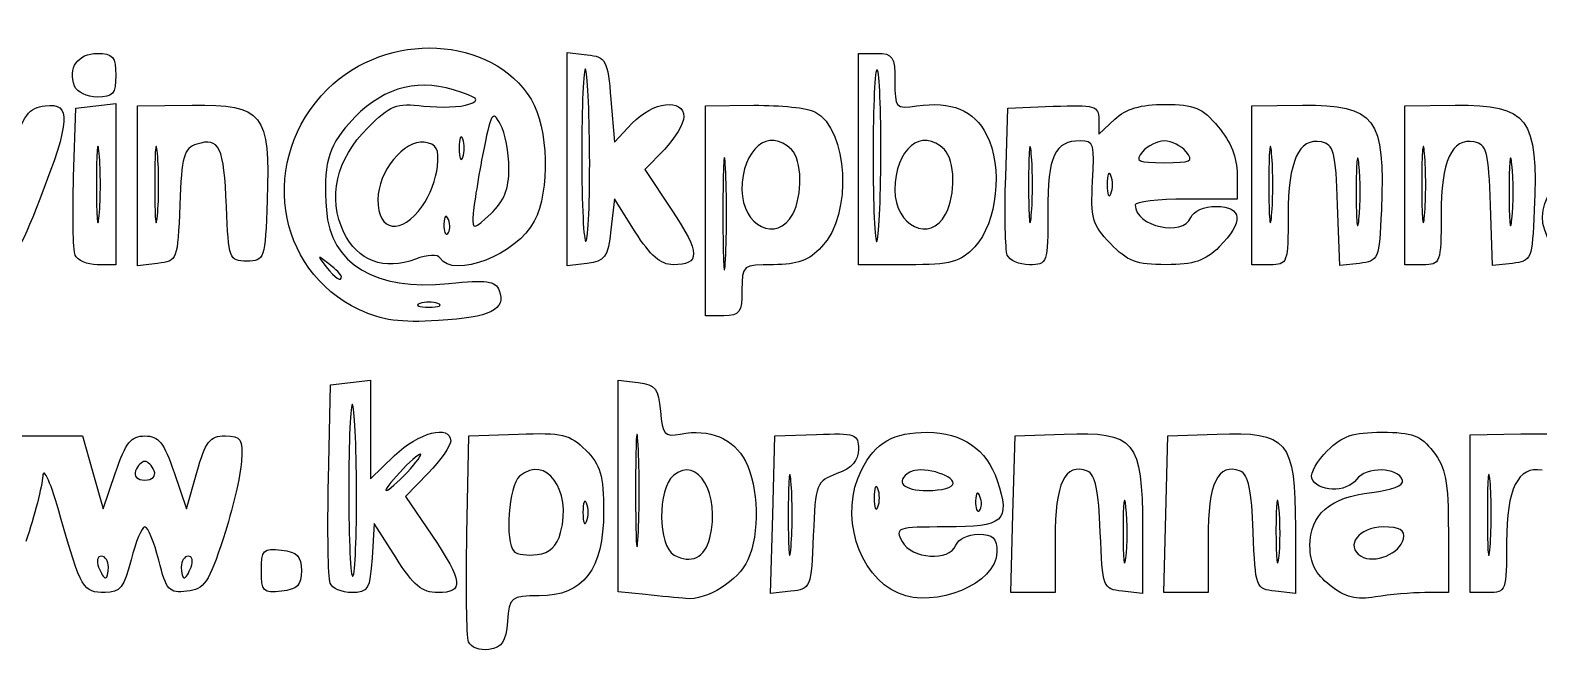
# Model space of a CAD drawing. Extents: x 0.53 to 3.78, y 0.49 to 2.29.
# Drawn here: x 2.611 to 3.301, y 1.043 to 1.327 of the extents above; entities that cross this region are included whole.
import ezdxf

# ---------------------------------------------------------------- set-up
doc = ezdxf.new("R2010")
doc.units = 0
doc.layers.get('0').update_dxf_attribs({"linetype": 'CONTINUOUS'})

msp = doc.modelspace()

# ---------------------------------------------------------------- linework, layer by layer
at = {"color": 7}
for p, q in [((2.856671, 1.268333), (2.856671, 1.317109)), ((2.856671, 1.317109), (2.865838, 1.316055)), ((2.990005, 1.268333), (2.990005, 1.316667)), ((2.990005, 1.316667), (2.998338, 1.316667)), ((2.631205, 1.301667), (2.631205, 1.301667)), ((2.630705, 1.26025), (2.631672, 1.291667)), ((2.631672, 1.291667), (2.640839, 1.292721)), ((2.640839, 1.292721), (2.650005, 1.293776)), ((2.650005, 1.293776), (2.650005, 1.256888)), ((2.660005, 1.292714), (2.684963, 1.29297)), ((2.660005, 1.256135), (2.660005, 1.292714)), ((2.876671, 1.295528), (2.878338, 1.276056)), ((2.92, 1.292754), (2.94211, 1.292924)), ((2.92, 1.24471), (2.92, 1.292754)), ((3.057372, 1.26025), (3.058338, 1.291667)), ((3.058338, 1.291667), (3.079172, 1.292473)), ((3.170005, 1.292728), (3.193186, 1.292945)), ((3.170005, 1.256364), (3.170005, 1.292728)), ((3.240005, 1.292728), (3.263186, 1.292945)), ((3.240005, 1.256364), (3.240005, 1.292728)), ((2.878338, 1.276056), (2.886419, 1.284695)), ((3.100005, 1.279741), (3.1073, 1.286537)), ((3.100005, 1.28651), (3.100005, 1.279741)), ((2.642446, 1.270833), (2.642446, 1.270833)), ((2.669112, 1.270833), (2.669112, 1.270833)), ((2.808874, 1.2775), (2.808874, 1.2775)), ((2.901137, 1.272776), (2.89227, 1.263521)), ((3.069112, 1.270833), (3.069112, 1.270833)), ((3.140005, 1.271667), (3.140005, 1.271667)), ((3.179112, 1.270833), (3.179112, 1.270833)), ((3.249112, 1.270833), (3.249112, 1.270833)), ((2.83, 1.264134), (2.83, 1.264134)), ((2.856672, 1.268334), (2.856671, 1.268333)), ((2.856672, 1.219558), (2.856672, 1.268334)), ((2.866931, 1.270234), (2.866931, 1.270234)), ((2.929135, 1.264167), (2.929135, 1.264167)), ((2.990005, 1.22), (2.990005, 1.268333)), ((2.990005, 1.268333), (2.990005, 1.268333)), ((3.000268, 1.269831), (3.000268, 1.269831)), ((3.2191, 1.265833), (3.2191, 1.265833)), ((3.2891, 1.265833), (3.2891, 1.265833)), ((2.650005, 1.256888), (2.650005, 1.219999)), ((2.89227, 1.263521), (2.904589, 1.244967)), ((3.105546, 1.260833), (3.105546, 1.260833)), ((3.163338, 1.261411), (3.163338, 1.25)), ((2.660005, 1.219558), (2.660005, 1.256136)), ((2.660005, 1.256136), (2.660005, 1.256135)), ((2.878339, 1.250094), (2.876672, 1.235881)), ((2.887811, 1.235047), (2.878339, 1.250094)), ((3.163338, 1.25), (3.140005, 1.25)), ((3.170005, 1.22), (3.170005, 1.256364)), ((3.170005, 1.256364), (3.170005, 1.256364)), ((3.240005, 1.22), (3.240005, 1.256364)), ((3.240005, 1.256364), (3.240005, 1.256364)), ((2.790431, 1.246877), (2.790431, 1.246877)), ((2.92, 1.196667), (2.92, 1.24471)), ((2.92, 1.24471), (2.92, 1.24471)), ((2.959883, 1.243114), (2.959883, 1.243114)), ((3.029888, 1.243114), (3.029888, 1.243114)), ((3.210281, 1.219584), (3.20931, 1.247255)), ((3.280281, 1.219584), (3.27931, 1.247255)), ((2.802277, 1.240625), (2.802277, 1.240625)), ((2.631435, 1.224416), (2.631434, 1.224417)), ((3.058101, 1.224417), (3.058101, 1.224417)), ((2.650005, 1.219999), (2.641567, 1.219999)), ((2.669171, 1.220612), (2.660005, 1.219558)), ((2.865839, 1.220612), (2.856672, 1.219558)), ((3.012757, 1.22), (2.990005, 1.22)), ((3.178338, 1.22), (3.170005, 1.22)), ((3.21931, 1.220625), (3.210281, 1.219584)), ((3.248338, 1.22), (3.240005, 1.22)), ((3.28931, 1.220625), (3.280281, 1.219584)), ((2.753333, 1.214592), (2.753333, 1.214592)), ((2.7975, 1.202208), (2.7975, 1.202208)), ((2.761529, 1.199387), (2.761529, 1.199388)), ((2.928333, 1.196667), (2.92, 1.196667)), ((2.7575, 1.166054), (2.766666, 1.167109)), ((2.766666, 1.167109), (2.766666, 1.144567)), ((2.88, 1.118756), (2.88, 1.167109)), ((2.88, 1.167109), (2.889167, 1.166055)), ((2.747395, 1.121843), (2.748333, 1.165)), ((2.748333, 1.165), (2.7575, 1.166054)), ((2.60189, 1.141666), (2.618334, 1.141666)), ((2.618334, 1.141666), (2.634777, 1.141666)), ((2.634777, 1.141666), (2.639542, 1.125)), ((2.766666, 1.144567), (2.766666, 1.122025)), ((2.810731, 1.096835), (2.811666, 1.141667)), ((2.811666, 1.141667), (2.83432, 1.142498)), ((2.950718, 1.105601), (2.951667, 1.141667)), ((2.951667, 1.141667), (2.970834, 1.142361)), ((3.06072, 1.105833), (3.061666, 1.141667)), ((3.061666, 1.141667), (3.084173, 1.142492)), ((3.13072, 1.105833), (3.131666, 1.141667)), ((3.131666, 1.141667), (3.154173, 1.142492)), ((3.27, 1.142127), (3.293227, 1.142558)), ((3.27, 1.106064), (3.27, 1.142127)), ((2.766666, 1.122025), (2.777658, 1.132679)), ((2.889135, 1.1375), (2.889135, 1.1375)), ((2.667598, 1.125714), (2.667598, 1.125714)), ((2.639542, 1.125), (2.644307, 1.108333)), ((2.644307, 1.108333), (2.649941, 1.125)), ((2.676726, 1.125), (2.682361, 1.108333)), ((2.682361, 1.108333), (2.687125, 1.125)), ((2.793013, 1.124669), (2.782692, 1.114021)), ((2.783333, 1.125), (2.783333, 1.125)), ((2.88, 1.070402), (2.88, 1.118756)), ((2.959099, 1.120934), (2.959102, 1.120934)), ((3.033333, 1.119936), (3.033333, 1.119936)), ((3.279099, 1.120934), (3.279102, 1.120934)), ((2.760263, 1.116836), (2.760263, 1.116836)), ((2.782692, 1.114021), (2.794679, 1.096221)), ((2.998874, 1.1175), (2.998874, 1.1175)), ((3.04561, 1.113958), (3.04561, 1.113958)), ((2.865541, 1.110833), (2.865541, 1.110833)), ((2.94977, 1.069535), (2.950719, 1.1056)), ((2.950719, 1.1056), (2.950718, 1.105601)), ((3.059774, 1.069999), (3.060719, 1.105833)), ((3.060719, 1.105833), (3.06072, 1.105833)), ((3.112428, 1.109092), (3.112433, 1.109092)), ((3.129774, 1.069999), (3.130719, 1.105833)), ((3.130719, 1.105833), (3.13072, 1.105833)), ((3.182428, 1.109092), (3.182433, 1.109092)), ((3.27, 1.070001), (3.27, 1.106064)), ((3.27, 1.106064), (3.27, 1.106064)), ((2.768333, 1.101666), (2.767317, 1.085833)), ((2.778333, 1.085839), (2.768333, 1.101666)), ((3.119999, 1.099778), (3.119999, 1.069557)), ((3.189999, 1.099778), (3.189999, 1.069557)), ((2.853658, 1.0975), (2.853658, 1.0975)), ((2.921955, 1.094965), (2.921956, 1.094965)), ((3.079999, 1.094591), (3.079999, 1.069999)), ((3.149999, 1.094591), (3.149999, 1.069999)), ((3.239411, 1.094543), (3.239411, 1.094543)), ((3.26, 1.097883), (3.26, 1.069999)), ((2.646667, 1.081667), (2.646667, 1.081667)), ((2.684539, 1.081667), (2.684539, 1.081667)), ((2.716667, 1.08), (2.716667, 1.08)), ((2.748124, 1.074342), (2.748124, 1.074343)), ((2.8925, 1.069095), (2.88, 1.070402)), ((2.959052, 1.0706), (2.94977, 1.069535)), ((3.119999, 1.069557), (3.110833, 1.070611)), ((3.189999, 1.069557), (3.180833, 1.070611)), ((3.205832, 1.073277), (3.205832, 1.073274)), ((2.892499, 1.069095), (2.8925, 1.069095)), ((3.008333, 1.069663), (3.008333, 1.069663)), ((3.069887, 1.069999), (3.059774, 1.069999)), ((3.079999, 1.069999), (3.069887, 1.069999)), ((3.139887, 1.069999), (3.129774, 1.069999)), ((3.149999, 1.069999), (3.139887, 1.069999)), ((3.26, 1.069999), (3.249167, 1.069966)), ((3.278334, 1.070001), (3.27, 1.070001)), ((2.81155, 1.047435), (2.81155, 1.047434))]:
    msp.add_line(p, q, dxfattribs=at)
for points in [[(2.746928, 1.300262), (2.773964, 1.327297), (2.822303, 1.324917), (2.840135, 1.295672)], [(2.631205, 1.301667), (2.628014, 1.309983), (2.632629, 1.316667), (2.641562, 1.316667)], [(2.641562, 1.316667), (2.648715, 1.316667), (2.65, 1.315144), (2.65, 1.306667)], [(2.865838, 1.316055), (2.874446, 1.315065), (2.875106, 1.313813), (2.876671, 1.295528)], [(2.998338, 1.316667), (3.005775, 1.316667), (3.006671, 1.315295), (3.006671, 1.303911)], [(2.65, 1.306667), (2.65, 1.298189), (2.648715, 1.296667), (2.641562, 1.296667)], [(2.804594, 1.29996), (2.786556, 1.305438), (2.770567, 1.300322), (2.756833, 1.28468)], [(2.865018, 1.309432), (2.864094, 1.310355), (2.863338, 1.292611), (2.863338, 1.27)], [(2.866931, 1.270234), (2.866802, 1.290869), (2.865941, 1.308508), (2.865018, 1.309432)], [(2.998554, 1.309229), (2.997518, 1.310264), (2.996671, 1.292611), (2.996671, 1.27)], [(3.000268, 1.269831), (3.000357, 1.290464), (2.99959, 1.308193), (2.998554, 1.309229)], [(2.641562, 1.296667), (2.636921, 1.296667), (2.632261, 1.298917), (2.631205, 1.301667)], [(2.761529, 1.199388), (2.722763, 1.217604), (2.715367, 1.268701), (2.746928, 1.300262)], [(2.81168, 1.293395), (2.817222, 1.295388), (2.816039, 1.296484), (2.804594, 1.29996)], [(3.006671, 1.303911), (3.006671, 1.291646), (3.007055, 1.291211), (3.016629, 1.292616)], [(2.602271, 1.271862), (2.60791, 1.288831), (2.610128, 1.291818), (2.617762, 1.292721)], [(2.617762, 1.292721), (2.629789, 1.294145), (2.629332, 1.286295), (2.61527, 1.25)], [(2.684963, 1.29297), (2.717609, 1.293306), (2.720705, 1.28939), (2.719312, 1.249537)], [(2.765353, 1.282686), (2.775648, 1.292981), (2.778317, 1.294014), (2.790936, 1.292592)], [(2.790936, 1.292592), (2.798685, 1.291719), (2.80802, 1.29208), (2.81168, 1.293395)], [(2.840135, 1.295672), (2.848109, 1.282593), (2.848867, 1.253925), (2.84161, 1.239891)], [(2.886419, 1.284695), (2.895706, 1.294623), (2.910005, 1.296434), (2.910005, 1.287683)], [(2.94211, 1.292924), (2.954271, 1.293012), (2.966815, 1.291705), (2.969986, 1.290008)], [(3.016629, 1.292616), (3.032569, 1.294956), (3.042785, 1.290739), (3.048649, 1.2794)], [(3.079172, 1.292473), (3.098153, 1.293208), (3.100005, 1.292678), (3.100005, 1.28651)], [(3.1073, 1.286537), (3.112507, 1.291388), (3.119103, 1.293334), (3.130337, 1.293334)], [(3.130337, 1.293334), (3.143823, 1.293334), (3.147316, 1.291864), (3.154709, 1.283078)], [(3.193186, 1.292945), (3.226599, 1.293258), (3.231164, 1.287196), (3.229341, 1.24493)], [(3.263186, 1.292945), (3.296599, 1.293258), (3.301164, 1.287196), (3.299341, 1.24493)], [(2.756833, 1.28468), (2.746929, 1.2734), (2.744862, 1.265521), (2.746421, 1.245)], [(2.826048, 1.284386), (2.822482, 1.290954), (2.821687, 1.289547), (2.81792, 1.27)], [(2.910005, 1.287683), (2.910005, 1.284575), (2.906015, 1.277867), (2.901137, 1.272776)], [(2.969986, 1.290008), (2.985414, 1.281751), (2.987374, 1.243279), (2.973138, 1.228126)], [(2.642446, 1.270833), (2.641743, 1.278625), (2.64117, 1.27225), (2.64117, 1.256667)], [(2.669112, 1.270833), (2.66841, 1.278625), (2.667836, 1.27225), (2.667836, 1.256667)], [(2.700675, 1.246663), (2.699586, 1.273998), (2.697481, 1.278431), (2.687144, 1.27515)], [(2.754464, 1.234717), (2.746895, 1.250589), (2.7509, 1.268234), (2.765353, 1.282686)], [(2.808874, 1.2775), (2.80795, 1.279792), (2.807193, 1.277917), (2.807193, 1.273333)], [(2.83, 1.264134), (2.83, 1.271268), (2.828221, 1.280381), (2.826048, 1.284386)], [(2.959334, 1.272667), (2.948945, 1.283055), (2.936667, 1.273062), (2.936667, 1.254219)], [(3.029339, 1.272667), (3.01895, 1.283055), (3.006672, 1.273062), (3.006672, 1.254219)], [(3.048649, 1.2794), (3.056199, 1.264799), (3.053485, 1.239134), (3.043236, 1.228225)], [(3.069112, 1.270833), (3.06841, 1.278625), (3.067836, 1.27225), (3.067836, 1.256667)], [(3.154709, 1.283078), (3.160315, 1.276415), (3.163338, 1.268824), (3.163338, 1.261411)], [(3.179112, 1.270833), (3.17841, 1.278625), (3.177836, 1.27225), (3.177836, 1.256667)], [(3.201892, 1.276159), (3.191521, 1.278142), (3.186672, 1.267481), (3.186672, 1.242696)], [(3.249112, 1.270833), (3.24841, 1.278625), (3.247836, 1.27225), (3.247836, 1.256667)], [(3.271892, 1.276159), (3.261521, 1.278142), (3.256672, 1.267481), (3.256672, 1.242696)], [(2.642446, 1.2425), (2.643148, 1.250292), (2.643148, 1.263042), (2.642446, 1.270833)], [(2.669112, 1.2425), (2.669814, 1.250292), (2.669814, 1.263042), (2.669112, 1.270833)], [(2.687144, 1.27515), (2.681118, 1.273237), (2.68016, 1.269837), (2.679308, 1.247319)], [(2.791218, 1.276015), (2.782099, 1.277315), (2.77, 1.262383), (2.77, 1.249828)], [(2.797301, 1.265), (2.798134, 1.273071), (2.796961, 1.275196), (2.791218, 1.276015)], [(2.807193, 1.273333), (2.807193, 1.26875), (2.80795, 1.266875), (2.808874, 1.269167)], [(2.808874, 1.269167), (2.809799, 1.271458), (2.809799, 1.275208), (2.808874, 1.2775)], [(2.929135, 1.264167), (2.928483, 1.275625), (2.927951, 1.26625), (2.927951, 1.243333)], [(2.959883, 1.243114), (2.964542, 1.25182), (2.964246, 1.267754), (2.959334, 1.272667)], [(3.029888, 1.243114), (3.034547, 1.25182), (3.034251, 1.267754), (3.029339, 1.272667)], [(3.069112, 1.2425), (3.069814, 1.250292), (3.069814, 1.263042), (3.069112, 1.270833)], [(3.091505, 1.276671), (3.079751, 1.276665), (3.076672, 1.26995), (3.076672, 1.244334)], [(3.097179, 1.258028), (3.098233, 1.274984), (3.097719, 1.276676), (3.091505, 1.276671)], [(3.120005, 1.271667), (3.116427, 1.267356), (3.117805, 1.266667), (3.130005, 1.266667)], [(3.130005, 1.276667), (3.126787, 1.276667), (3.122287, 1.274417), (3.120005, 1.271667)], [(3.140005, 1.271667), (3.137723, 1.274417), (3.133223, 1.276667), (3.130005, 1.276667)], [(3.130005, 1.266667), (3.142204, 1.266667), (3.143583, 1.267356), (3.140005, 1.271667)], [(3.179112, 1.2425), (3.179814, 1.250292), (3.179814, 1.263042), (3.179112, 1.270833)], [(3.20931, 1.247255), (3.208457, 1.271544), (3.207551, 1.275077), (3.201892, 1.276159)], [(3.2191, 1.265833), (3.218381, 1.272708), (3.217792, 1.267083), (3.217792, 1.253333)], [(3.249112, 1.2425), (3.249813, 1.250292), (3.249813, 1.263042), (3.249112, 1.270833)], [(3.27931, 1.247255), (3.278457, 1.271544), (3.277551, 1.275077), (3.271892, 1.276159)], [(3.2891, 1.265833), (3.288381, 1.272708), (3.287792, 1.267083), (3.287792, 1.253333)], [(2.790431, 1.246877), (2.793642, 1.251345), (2.796733, 1.2595), (2.797301, 1.265)], [(2.81792, 1.27), (2.815623, 1.258083), (2.813652, 1.245447), (2.813539, 1.241919)], [(2.821667, 1.243333), (2.827787, 1.249083), (2.83, 1.254607), (2.83, 1.264134)], [(2.863338, 1.27), (2.863338, 1.247389), (2.864199, 1.22975), (2.865251, 1.230802)], [(2.865251, 1.230802), (2.866304, 1.231854), (2.867059, 1.249599), (2.866931, 1.270234)], [(2.929135, 1.2225), (2.929786, 1.233958), (2.929786, 1.252708), (2.929135, 1.264167)], [(2.996671, 1.27), (2.996671, 1.247389), (2.997443, 1.22966), (2.998385, 1.230603)], [(2.998385, 1.230603), (2.999327, 1.231545), (3.000175, 1.249198), (3.000268, 1.269831)], [(3.2191, 1.240833), (3.219819, 1.247708), (3.219819, 1.258958), (3.2191, 1.265833)], [(3.2891, 1.240833), (3.289819, 1.247708), (3.289819, 1.258958), (3.2891, 1.265833)], [(3.309952, 1.226719), (3.294726, 1.241946), (3.306034, 1.262953), (3.33097, 1.265764)], [(2.631434, 1.224417), (2.630502, 1.226846), (2.630174, 1.242971), (2.630705, 1.26025)], [(3.058101, 1.224417), (3.057168, 1.226846), (3.056841, 1.242971), (3.057372, 1.26025)], [(3.105302, 1.22969), (3.097004, 1.238351), (3.096142, 1.24136), (3.097179, 1.258028)], [(3.105546, 1.260833), (3.104621, 1.263125), (3.103864, 1.26125), (3.103864, 1.256667)], [(3.105546, 1.2525), (3.10647, 1.254792), (3.10647, 1.258542), (3.105546, 1.260833)], [(2.61527, 1.25), (2.605849, 1.225683), (2.603095, 1.221522), (2.595845, 1.220647)], [(2.64117, 1.256667), (2.64117, 1.241083), (2.641744, 1.234708), (2.642446, 1.2425)], [(2.667836, 1.256667), (2.667836, 1.241083), (2.668411, 1.234708), (2.669112, 1.2425)], [(2.936667, 1.254219), (2.936667, 1.237587), (2.952796, 1.229872), (2.959883, 1.243114)], [(3.006672, 1.254219), (3.006672, 1.237587), (3.022801, 1.229872), (3.029888, 1.243114)], [(3.067836, 1.256667), (3.067836, 1.241083), (3.068411, 1.234708), (3.069112, 1.2425)], [(3.103864, 1.256667), (3.103864, 1.252083), (3.104621, 1.250208), (3.105546, 1.2525)], [(3.140005, 1.25), (3.127172, 1.25), (3.116672, 1.2488), (3.116672, 1.247334)], [(3.177836, 1.256667), (3.177836, 1.241083), (3.178411, 1.234708), (3.179112, 1.2425)], [(3.217792, 1.253333), (3.217792, 1.239583), (3.218381, 1.233958), (3.2191, 1.240833)], [(3.247836, 1.256667), (3.247836, 1.241083), (3.248411, 1.234708), (3.249112, 1.2425)], [(3.287792, 1.253333), (3.287792, 1.239583), (3.28838, 1.233958), (3.2891, 1.240833)], [(2.679308, 1.247319), (2.678354, 1.222087), (2.678188, 1.22165), (2.669171, 1.220612)], [(2.710005, 1.221667), (2.701945, 1.221667), (2.701639, 1.222488), (2.700675, 1.246663)], [(2.719312, 1.249537), (2.71836, 1.222291), (2.718152, 1.221667), (2.710005, 1.221667)], [(2.746421, 1.245), (2.748304, 1.220226), (2.768824, 1.207934), (2.802532, 1.211388)], [(2.77, 1.249828), (2.77, 1.23488), (2.7807, 1.233334), (2.790431, 1.246877)], [(2.802277, 1.240625), (2.801213, 1.243284), (2.800423, 1.242494), (2.800263, 1.238611)], [(2.813539, 1.241919), (2.813349, 1.23599), (2.813964, 1.236097), (2.821667, 1.243333)], [(2.904589, 1.244967), (2.917655, 1.225287), (2.917767, 1.22), (2.905115, 1.22)], [(2.927951, 1.243333), (2.927951, 1.220417), (2.928483, 1.211042), (2.929135, 1.2225)], [(3.076672, 1.244334), (3.076672, 1.22052), (3.076492, 1.22), (3.068234, 1.22)], [(3.116672, 1.247334), (3.116672, 1.237487), (3.138652, 1.232595), (3.142133, 1.241667)], [(3.142133, 1.241667), (3.143226, 1.244517), (3.148198, 1.246667), (3.153695, 1.246667)], [(3.153695, 1.246667), (3.165817, 1.246667), (3.16639, 1.239416), (3.155157, 1.228182)], [(3.229341, 1.24493), (3.22837, 1.222405), (3.228051, 1.221633), (3.21931, 1.220625)], [(3.299341, 1.24493), (3.29837, 1.222405), (3.298051, 1.221633), (3.28931, 1.220625)], [(2.84161, 1.239891), (2.83379, 1.224769), (2.80452, 1.213323), (2.798516, 1.223038)], [(2.800263, 1.238611), (2.800119, 1.235097), (2.800906, 1.233128), (2.802014, 1.234236)], [(2.802014, 1.234236), (2.803122, 1.235344), (2.80324, 1.238219), (2.802277, 1.240625)], [(3.186672, 1.242696), (3.186672, 1.220709), (3.186412, 1.22), (3.178338, 1.22)], [(3.256672, 1.242696), (3.256672, 1.220709), (3.256412, 1.22), (3.248338, 1.22)], [(2.78724, 1.222529), (2.77301, 1.217158), (2.760644, 1.221756), (2.754464, 1.234717)], [(2.876672, 1.235881), (2.875202, 1.223343), (2.873924, 1.221542), (2.865839, 1.220612)], [(2.905115, 1.22), (2.899452, 1.22), (2.894662, 1.224165), (2.887811, 1.235047)], [(3.13078, 1.22), (3.117253, 1.22), (3.113057, 1.221596), (3.105302, 1.22969)], [(2.641567, 1.219999), (2.636926, 1.219999), (2.632367, 1.221987), (2.631435, 1.224416)], [(2.7475, 1.220425), (2.742213, 1.224571), (2.742095, 1.224454), (2.746241, 1.219167)], [(2.798516, 1.223038), (2.797409, 1.22483), (2.792782, 1.224621), (2.78724, 1.222529)], [(2.973138, 1.228126), (2.967329, 1.221943), (2.962058, 1.22), (2.951086, 1.22)], [(3.043236, 1.228225), (3.036485, 1.221039), (3.032636, 1.22), (3.012757, 1.22)], [(3.068234, 1.22), (3.063593, 1.22), (3.059033, 1.221988), (3.058101, 1.224417)], [(3.155157, 1.228182), (3.148715, 1.221741), (3.14353, 1.22), (3.13078, 1.22)], [(2.746241, 1.219167), (2.750596, 1.213614), (2.753333, 1.211848), (2.753333, 1.214592)], [(2.753333, 1.214592), (2.753333, 1.215284), (2.750708, 1.217909), (2.7475, 1.220425)], [(2.951086, 1.22), (2.936829, 1.22), (2.936667, 1.219869), (2.936667, 1.208334)], [(2.802532, 1.211388), (2.819939, 1.213171), (2.82381, 1.212635), (2.825509, 1.208209)], [(2.789167, 1.202208), (2.786875, 1.201283), (2.78875, 1.200526), (2.793333, 1.200526)], [(2.7975, 1.202208), (2.795208, 1.203132), (2.791458, 1.203132), (2.789167, 1.202208)], [(2.793333, 1.200526), (2.797917, 1.200526), (2.799792, 1.201283), (2.7975, 1.202208)], [(2.825509, 1.208209), (2.828874, 1.199439), (2.821709, 1.195885), (2.797739, 1.194434)], [(2.936667, 1.208334), (2.936667, 1.198111), (2.935635, 1.196667), (2.928333, 1.196667)], [(2.797739, 1.194434), (2.780222, 1.193374), (2.771906, 1.194512), (2.761529, 1.199387)], [(2.889167, 1.166055), (2.897047, 1.165148), (2.898474, 1.163315), (2.899338, 1.152995)], [(2.75838, 1.156064), (2.757438, 1.157006), (2.756667, 1.139278), (2.756667, 1.116667)], [(2.760263, 1.116836), (2.760174, 1.137469), (2.759323, 1.155122), (2.75838, 1.156064)], [(2.777658, 1.132679), (2.788542, 1.143228), (2.803333, 1.147057), (2.803333, 1.139325)], [(2.889135, 1.1375), (2.888483, 1.148958), (2.887951, 1.139583), (2.887951, 1.116667)], [(2.899338, 1.152995), (2.900236, 1.142271), (2.901207, 1.141155), (2.908443, 1.142539)], [(2.649941, 1.125), (2.654543, 1.138612), (2.656998, 1.141666), (2.663334, 1.141666)], [(2.663334, 1.141666), (2.66967, 1.141666), (2.672124, 1.138612), (2.676726, 1.125)], [(2.687125, 1.125), (2.691187, 1.139207), (2.693103, 1.141666), (2.700112, 1.141666)], [(2.700112, 1.141666), (2.707426, 1.141666), (2.708252, 1.140379), (2.707597, 1.13)], [(2.83432, 1.142498), (2.854519, 1.143239), (2.857861, 1.142442), (2.865153, 1.135149)], [(2.908443, 1.142539), (2.921825, 1.145097), (2.932914, 1.140479), (2.938273, 1.130117)], [(2.970834, 1.142361), (2.988668, 1.143008), (2.99, 1.142537), (2.99, 1.135592)], [(2.99133, 1.126015), (2.997941, 1.1388), (3.005856, 1.143333), (3.021565, 1.143333)], [(3.021565, 1.143333), (3.037389, 1.143333), (3.048785, 1.135448), (3.053469, 1.121256)], [(3.084173, 1.142492), (3.11647, 1.143677), (3.119999, 1.13947), (3.119999, 1.099778)], [(3.154173, 1.142492), (3.18647, 1.143677), (3.189999, 1.13947), (3.189999, 1.099778)], [(3.204602, 1.134905), (3.211358, 1.14166), (3.21632, 1.143333), (3.229606, 1.143333)], [(3.229606, 1.143333), (3.243544, 1.143333), (3.247283, 1.141934), (3.253091, 1.13455)], [(3.293227, 1.142558), (3.314589, 1.142955), (3.317008, 1.142285), (3.323352, 1.13422)], [(2.789495, 1.133333), (2.788579, 1.133333), (2.784306, 1.129583), (2.78, 1.125)], [(2.783333, 1.125), (2.787639, 1.129583), (2.790412, 1.133333), (2.789495, 1.133333)], [(2.803333, 1.139325), (2.803333, 1.13712), (2.798689, 1.130525), (2.793013, 1.124669)], [(2.853658, 1.0975), (2.85886, 1.117107), (2.847005, 1.133297), (2.83484, 1.1232)], [(2.865153, 1.135149), (2.872016, 1.128287), (2.873333, 1.123756), (2.873333, 1.107004)], [(2.889135, 1.095833), (2.889786, 1.107292), (2.889786, 1.126042), (2.889135, 1.1375)], [(2.921956, 1.094965), (2.926972, 1.114953), (2.916514, 1.132889), (2.905279, 1.123565)], [(2.99, 1.135592), (2.99, 1.130385), (2.987022, 1.127004), (2.980153, 1.124411)], [(3.197515, 1.122405), (3.196777, 1.124644), (3.199967, 1.130269), (3.204602, 1.134905)], [(3.253091, 1.13455), (3.25883, 1.127254), (3.26, 1.121045), (3.26, 1.097883)], [(2.624794, 1.104567), (2.620459, 1.119919), (2.616913, 1.128054), (2.616614, 1.123333)], [(2.659069, 1.125714), (2.65811, 1.123215), (2.659887, 1.121429), (2.663333, 1.121429)], [(2.663333, 1.13), (2.661892, 1.13), (2.659973, 1.128071), (2.659069, 1.125714)], [(2.667598, 1.125714), (2.666693, 1.128071), (2.664774, 1.13), (2.663333, 1.13)], [(2.663333, 1.121429), (2.666779, 1.121429), (2.668557, 1.123215), (2.667598, 1.125714)], [(2.707597, 1.13), (2.707191, 1.123583), (2.703441, 1.107833), (2.699263, 1.095)], [(2.938273, 1.130117), (2.944337, 1.118391), (2.944848, 1.096971), (2.93935, 1.084907)], [(2.959102, 1.120934), (2.958403, 1.12867), (2.95784, 1.121501), (2.95785, 1.105)], [(3.008333, 1.069663), (2.989635, 1.077751), (2.981063, 1.106161), (2.99133, 1.126015)], [(3.033333, 1.119936), (3.033333, 1.12407), (3.018222, 1.128021), (3.013523, 1.125117)], [(3.094814, 1.125532), (3.084479, 1.129498), (3.079999, 1.120142), (3.079999, 1.094591)], [(3.164814, 1.125532), (3.154479, 1.129498), (3.149999, 1.120142), (3.149999, 1.094591)], [(3.239034, 1.121281), (3.236995, 1.12748), (3.222392, 1.127781), (3.217957, 1.121716)], [(3.279102, 1.120934), (3.278403, 1.12867), (3.27784, 1.121501), (3.27785, 1.105)], [(3.302905, 1.125964), (3.291904, 1.128064), (3.286667, 1.117463), (3.286667, 1.093096)], [(2.616614, 1.123333), (2.616323, 1.11875), (2.612841, 1.10525), (2.608876, 1.093333)], [(2.748124, 1.074343), (2.747207, 1.076732), (2.74688, 1.098107), (2.747395, 1.121843)], [(2.78, 1.125), (2.775694, 1.120417), (2.772921, 1.116667), (2.773838, 1.116667)], [(2.773838, 1.116667), (2.774754, 1.116667), (2.779027, 1.120417), (2.783333, 1.125)], [(2.83484, 1.1232), (2.829854, 1.119063), (2.827999, 1.093113), (2.832375, 1.088736)], [(2.905279, 1.123565), (2.897855, 1.117404), (2.898107, 1.09139), (2.905632, 1.087179)], [(2.959121, 1.090934), (2.95981, 1.099698), (2.959802, 1.113198), (2.959099, 1.120934)], [(2.980153, 1.124411), (2.97062, 1.120812), (2.970275, 1.119914), (2.96932, 1.09618)], [(2.998874, 1.1175), (2.99795, 1.119792), (2.997193, 1.117917), (2.997193, 1.113333)], [(3.013523, 1.125117), (3.006406, 1.120719), (3.010311, 1.116667), (3.021667, 1.116667)], [(3.021667, 1.116667), (3.028083, 1.116667), (3.033333, 1.118138), (3.033333, 1.119936)], [(3.053469, 1.121256), (3.059616, 1.102628), (3.056713, 1.1), (3.029987, 1.1)], [(3.10069, 1.097659), (3.099971, 1.116785), (3.098419, 1.124149), (3.094814, 1.125532)], [(3.17069, 1.097659), (3.169971, 1.116785), (3.168419, 1.124149), (3.164814, 1.125532)], [(3.217957, 1.121716), (3.213423, 1.115515), (3.19963, 1.11598), (3.197515, 1.122405)], [(3.224993, 1.115842), (3.23412, 1.116871), (3.239765, 1.119058), (3.239034, 1.121281)], [(3.279121, 1.090934), (3.27981, 1.099698), (3.279802, 1.113198), (3.279099, 1.120934)], [(2.756667, 1.116667), (2.756667, 1.094056), (2.757514, 1.076403), (2.758549, 1.077438)], [(2.758549, 1.077438), (2.759585, 1.078474), (2.760356, 1.096202), (2.760263, 1.116836)], [(2.865541, 1.110833), (2.864616, 1.113125), (2.86386, 1.11125), (2.86386, 1.106667)], [(2.887951, 1.116667), (2.887951, 1.09375), (2.888483, 1.084375), (2.889135, 1.095833)], [(2.997193, 1.113333), (2.997193, 1.10875), (2.99795, 1.106875), (2.998874, 1.109167)], [(2.998874, 1.109167), (2.999799, 1.111458), (2.999799, 1.115208), (2.998874, 1.1175)], [(3.043596, 1.111944), (3.043452, 1.10843), (3.04424, 1.106462), (3.045347, 1.107569)], [(3.04561, 1.113958), (3.044546, 1.116617), (3.043756, 1.115827), (3.043596, 1.111944)], [(3.045347, 1.107569), (3.046455, 1.108677), (3.046573, 1.111552), (3.04561, 1.113958)], [(3.112433, 1.109092), (3.111711, 1.116008), (3.111109, 1.111167), (3.111094, 1.098333)], [(3.182433, 1.109092), (3.181711, 1.116008), (3.181109, 1.111167), (3.181094, 1.098333)], [(3.196667, 1.091392), (3.196667, 1.105748), (3.205863, 1.113686), (3.224993, 1.115842)], [(2.873333, 1.107004), (2.873333, 1.080599), (2.864059, 1.068485), (2.843842, 1.068485)], [(2.86386, 1.106667), (2.86386, 1.102083), (2.864616, 1.100208), (2.865541, 1.1025)], [(2.865541, 1.1025), (2.866465, 1.104792), (2.866465, 1.108542), (2.865541, 1.110833)], [(2.95785, 1.105), (2.95786, 1.0885), (2.958432, 1.08217), (2.959121, 1.090934)], [(3.112406, 1.085759), (3.113142, 1.091676), (3.113155, 1.102176), (3.112428, 1.109092)], [(3.182406, 1.085759), (3.183142, 1.091676), (3.183155, 1.102176), (3.182428, 1.109092)], [(3.27785, 1.105), (3.27786, 1.0885), (3.278432, 1.08217), (3.279121, 1.090934)], [(2.645149, 1.07), (2.635013, 1.07), (2.634131, 1.071498), (2.624794, 1.104567)], [(2.663334, 1.1), (2.661936, 1.1), (2.659092, 1.09325), (2.657015, 1.085)], [(2.669706, 1.084788), (2.667599, 1.093155), (2.664732, 1.1), (2.663334, 1.1)], [(3.029987, 1.1), (3.007465, 1.1), (3.006588, 1.099708), (3.01, 1.093333)], [(3.111094, 1.098333), (3.111083, 1.0855), (3.111669, 1.079842), (3.112406, 1.085759)], [(3.181094, 1.098333), (3.181083, 1.0855), (3.181669, 1.079842), (3.182406, 1.085759)], [(3.23014, 1.1), (3.219004, 1.1), (3.212457, 1.091328), (3.22005, 1.086636)], [(3.239411, 1.094543), (3.240223, 1.098656), (3.237941, 1.1), (3.23014, 1.1)], [(2.699263, 1.095), (2.692538, 1.074341), (2.690628, 1.071547), (2.682602, 1.070621)], [(2.794679, 1.096221), (2.809097, 1.074812), (2.809615, 1.069998), (2.7975, 1.070005)], [(2.81155, 1.047434), (2.810586, 1.049947), (2.810218, 1.072177), (2.810731, 1.096835)], [(2.842988, 1.087347), (2.848759, 1.088038), (2.851955, 1.091079), (2.853658, 1.0975)], [(2.905632, 1.087179), (2.913327, 1.082873), (2.919681, 1.085904), (2.921955, 1.094965)], [(2.96932, 1.09618), (2.968352, 1.072117), (2.968163, 1.071647), (2.959052, 1.0706)], [(3.01, 1.093333), (3.014285, 1.085326), (3.031653, 1.084146), (3.034539, 1.091667)], [(3.034539, 1.091667), (3.035594, 1.094417), (3.040254, 1.096667), (3.044895, 1.096667)], [(3.044895, 1.096667), (3.051653, 1.096667), (3.053333, 1.095022), (3.053333, 1.08841)], [(3.110833, 1.070611), (3.101804, 1.07165), (3.101651, 1.072057), (3.10069, 1.097659)], [(3.180833, 1.070611), (3.171804, 1.07165), (3.171651, 1.072057), (3.17069, 1.097659)], [(3.205832, 1.073274), (3.19917, 1.078515), (3.196667, 1.083463), (3.196667, 1.091392)], [(3.22005, 1.086636), (3.226018, 1.082947), (3.238095, 1.087879), (3.239411, 1.094543)], [(3.286667, 1.093096), (3.286667, 1.070683), (3.28642, 1.070001), (3.278334, 1.070001)], [(2.643438, 1.086667), (2.641662, 1.086667), (2.641073, 1.084417), (2.642128, 1.081667)], [(2.646667, 1.081667), (2.646667, 1.084417), (2.645214, 1.086667), (2.643438, 1.086667)], [(2.657015, 1.085), (2.653837, 1.072381), (2.651954, 1.07), (2.645149, 1.07)], [(2.682602, 1.070621), (2.674356, 1.069671), (2.67319, 1.070953), (2.669706, 1.084788)], [(2.683229, 1.086667), (2.681453, 1.086667), (2.68, 1.084417), (2.68, 1.081667)], [(2.684539, 1.081667), (2.685594, 1.084417), (2.685004, 1.086667), (2.683229, 1.086667)], [(2.716667, 1.08), (2.716667, 1.089426), (2.71756, 1.09034), (2.725833, 1.089388)], [(2.725833, 1.089388), (2.733108, 1.088551), (2.735, 1.086613), (2.735, 1.08)], [(2.767317, 1.085833), (2.766396, 1.07148), (2.76553, 1.069999), (2.758046, 1.069999)], [(2.7975, 1.070005), (2.790194, 1.070009), (2.786303, 1.073224), (2.778333, 1.085839)], [(2.832375, 1.088736), (2.833682, 1.087429), (2.838457, 1.086804), (2.842988, 1.087347)], [(2.93935, 1.084907), (2.935008, 1.075377), (2.920514, 1.066338), (2.910998, 1.067227)], [(3.053333, 1.08841), (3.053333, 1.074215), (3.02505, 1.062431), (3.008333, 1.069663)], [(2.642128, 1.081667), (2.643183, 1.078917), (2.644636, 1.076667), (2.645357, 1.076667)], [(2.645357, 1.076667), (2.646078, 1.076667), (2.646667, 1.078917), (2.646667, 1.081667)], [(2.68, 1.081667), (2.68, 1.078917), (2.68059, 1.076667), (2.68131, 1.076667)], [(2.68131, 1.076667), (2.68203, 1.076667), (2.683483, 1.078917), (2.684539, 1.081667)], [(2.725833, 1.070612), (2.717559, 1.06966), (2.716667, 1.070579), (2.716667, 1.08)], [(2.735, 1.08), (2.735, 1.073387), (2.733108, 1.071449), (2.725833, 1.070612)], [(2.758046, 1.069999), (2.753506, 1.069999), (2.749041, 1.071954), (2.748124, 1.074342)], [(3.226666, 1.067998), (3.217758, 1.066524), (3.21283, 1.067773), (3.205832, 1.073277)], [(2.843842, 1.068485), (2.830771, 1.068485), (2.830278, 1.068086), (2.829322, 1.056743)], [(2.910998, 1.067227), (2.907699, 1.067535), (2.899374, 1.068376), (2.892499, 1.069095)], [(3.249167, 1.069966), (3.243208, 1.069944), (3.233083, 1.06906), (3.226666, 1.067998)], [(2.829322, 1.056743), (2.828541, 1.047465), (2.826755, 1.044776), (2.820818, 1.043933)], [(2.820818, 1.043933), (2.816684, 1.043347), (2.812514, 1.044922), (2.81155, 1.047435)]]:
    msp.add_open_spline(points, degree=3, dxfattribs=at)

doc.saveas('drawing.dxf')
